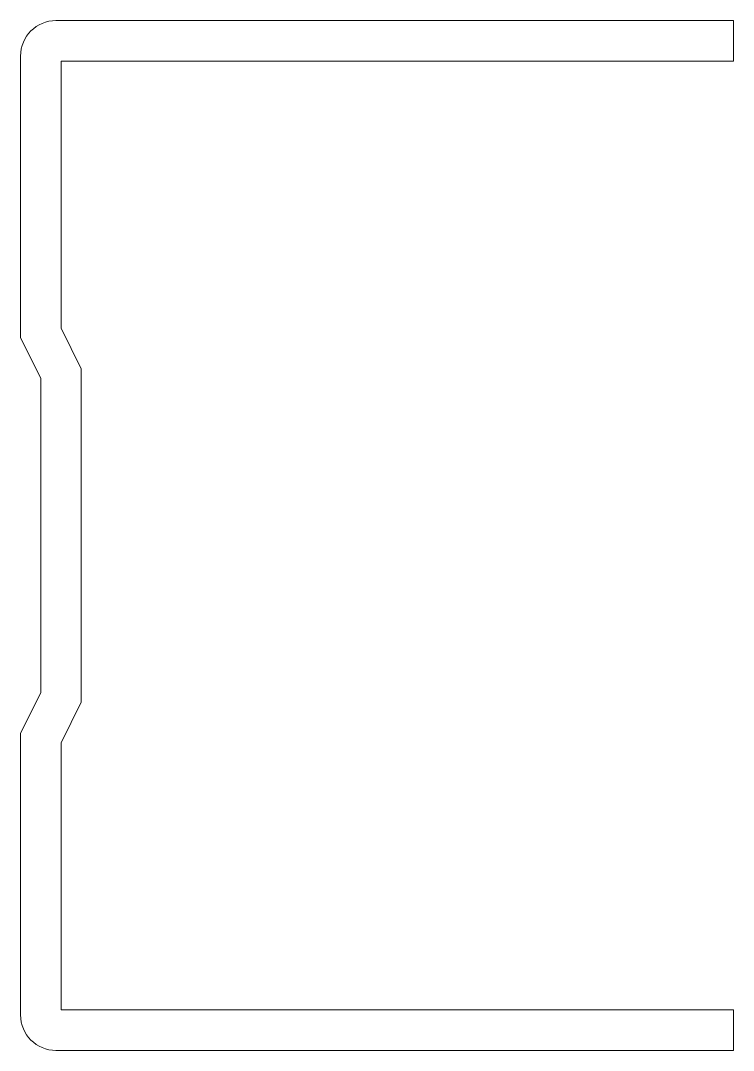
# Model space of a CAD drawing. Header units: metres. Extents: x 0 to 34.6, y -25 to 25.
import ezdxf

# ---------------------------------------------------------------- set-up
doc = ezdxf.new("R2010")
doc.units = ezdxf.units.M
doc.layers.add('A-DETL-GENF', color=92, linetype='Continuous', lineweight=18)

# ---------------------------------------------------------------- blocks, each defined once
blk = doc.blocks.new('00 msprofiel - 50-3718037-00_0 Basismaterialen')
at = {"layer": 'A-DETL-GENF'}
for p, q in [((1.719, 25), (34.632, 25)), ((34.632, 25), (34.632, 23.035)), ((0, 9.598), (0, 23.281)), ((34.632, 23.035), (1.965, 23.035)), ((1.965, 23.035), (1.965, 10.062)), ((1.965, 10.062), (2.947, 8.097)), ((0.982, 7.633), (0, 9.598)), ((2.947, 8.097), (2.947, -8.097)), ((0.982, -7.633), (0.982, 7.633)), ((0.982, -7.633), (0, -9.598)), ((1.965, -10.062), (2.947, -8.097)), ((0, -9.598), (0, -23.281)), ((1.965, -23.035), (1.965, -10.062)), ((34.632, -23.035), (1.965, -23.035)), ((34.632, -25), (34.632, -23.035)), ((1.719, -25), (34.632, -25))]:
    blk.add_line(p, q, dxfattribs=at)
for centre, start, end in [((1.719, 23.281), 90, 180), ((1.719, -23.281), 180, 270)]:
    blk.add_arc(centre, 1.719, start, end, dxfattribs=at)

msp = doc.modelspace()

# ---------------------------------------------------------------- block references
msp.add_blockref('00 msprofiel - 50-3718037-00_0 Basismaterialen', (0, 0))

doc.saveas('drawing.dxf')
